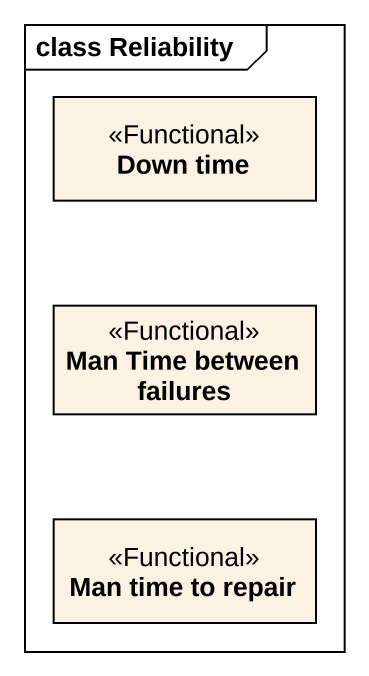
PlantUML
@startuml
mainframe class Reliability
hide circle
hide empty members
class "Down time" as Down_time <<Functional>>
class "Man Time between failures" as Man_Time_between_failures <<Functional>>
class "Man time to repair" as Man_time_to_repair <<Functional>>
@enduml
